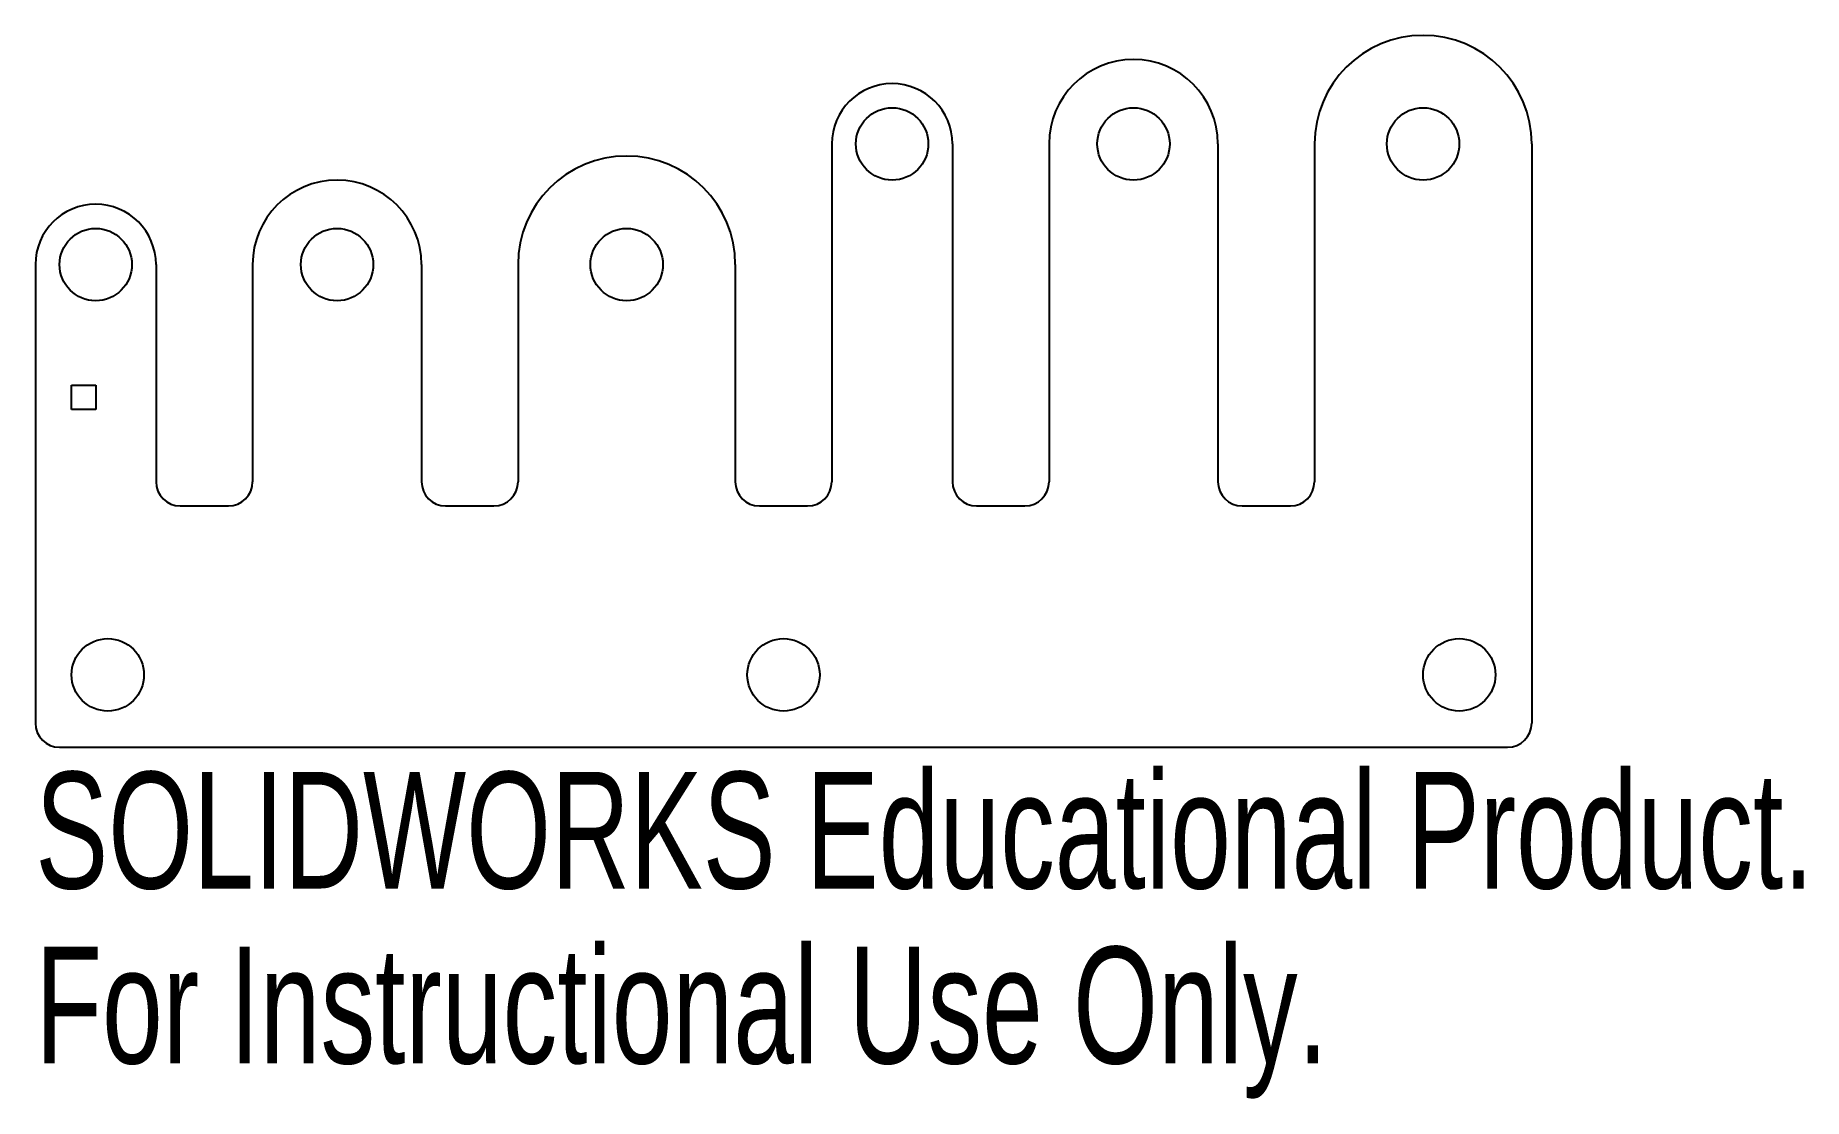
# Model space of a CAD drawing. Header units: millimetres. Extents: x -2.5 to 70.8, y -29.6 to 14.5.
import ezdxf

# ---------------------------------------------------------------- set-up
doc = ezdxf.new("R2010")
doc.units = ezdxf.units.MM
doc.styles.add('SLDTEXTSTYLE0', font='TXT', dxfattribs={"width": 0.7})

msp = doc.modelspace()

# ---------------------------------------------------------------- linework, layer by layer
at = {"color": 7, "linetype": 'Continuous', "lineweight": 25}
for p, q in [((30.5, 10), (30.5, -4)), ((35.5, 10), (35.5, -4)), ((39.5, 10), (39.5, -4)), ((46.5, 10), (46.5, -4)), ((50.5, 10), (50.5, -4)), ((59.5, 10), (59.5, -14)), ((-2.5, 5), (-2.5, -14)), ((2.5, 5), (2.5, -4)), ((6.5, 5), (6.5, -4)), ((13.5, 5), (13.5, -4)), ((17.5, 5), (17.5, -4)), ((26.5, 5), (26.5, -4)), ((-1, 0), (0, 0)), ((-1, -1), (-1, 0)), ((0, 0), (0, -1)), ((0, -1), (-1, -1)), ((3.5, -5), (5.5, -5)), ((14.5, -5), (16.5, -5)), ((27.5, -5), (29.5, -5)), ((36.5, -5), (38.5, -5)), ((47.5, -5), (49.5, -5)), ((-1.5, -15), (58.5, -15))]:
    msp.add_line(p, q, dxfattribs=at)
for centre in [(33, 10), (43, 10), (55, 10), (0, 5), (10, 5), (22, 5), (0.5, -12), (28.5, -12), (56.5, -12)]:
    msp.add_circle(centre, 1.5, dxfattribs=at)
for centre, radius, start, end in [((55, 10), 4.5, 0, 180), ((43, 10), 3.5, 0, 180), ((33, 10), 2.5, 0, 180), ((22, 5), 4.5, 0, 180), ((10, 5), 3.5, 0, 180), ((0, 5), 2.5, 0, 180), ((3.5, -4), 1, 180, 270), ((5.5, -4), 1, 270, 0), ((14.5, -4), 1, 180, 270), ((16.5, -4), 1, 270, 0), ((27.5, -4), 1, 180, 270), ((29.5, -4), 1, 270, 0), ((36.5, -4), 1, 180, 270), ((38.5, -4), 1, 270, 0), ((47.5, -4), 1, 180, 270), ((49.5, -4), 1, 270, 0), ((-1.5, -14), 1, 180, 270), ((58.5, -14), 1, 270, 0)]:
    msp.add_arc(centre, radius, start, end, dxfattribs=at)

# ---------------------------------------------------------------- texts
at = {"color": 7, "linetype": 'Continuous', "char_height": 4.83362, "attachment_point": 1, "style": 'SLDTEXTSTYLE0'}
for s, insert in [('SOLIDWORKS Educational Product.', (-2.5, -16.02)), ('For Instructional Use Only.', (-2.5, -23.27))]:
    msp.add_mtext(s, dxfattribs=dict(at, insert=insert))

doc.saveas('drawing.dxf')
